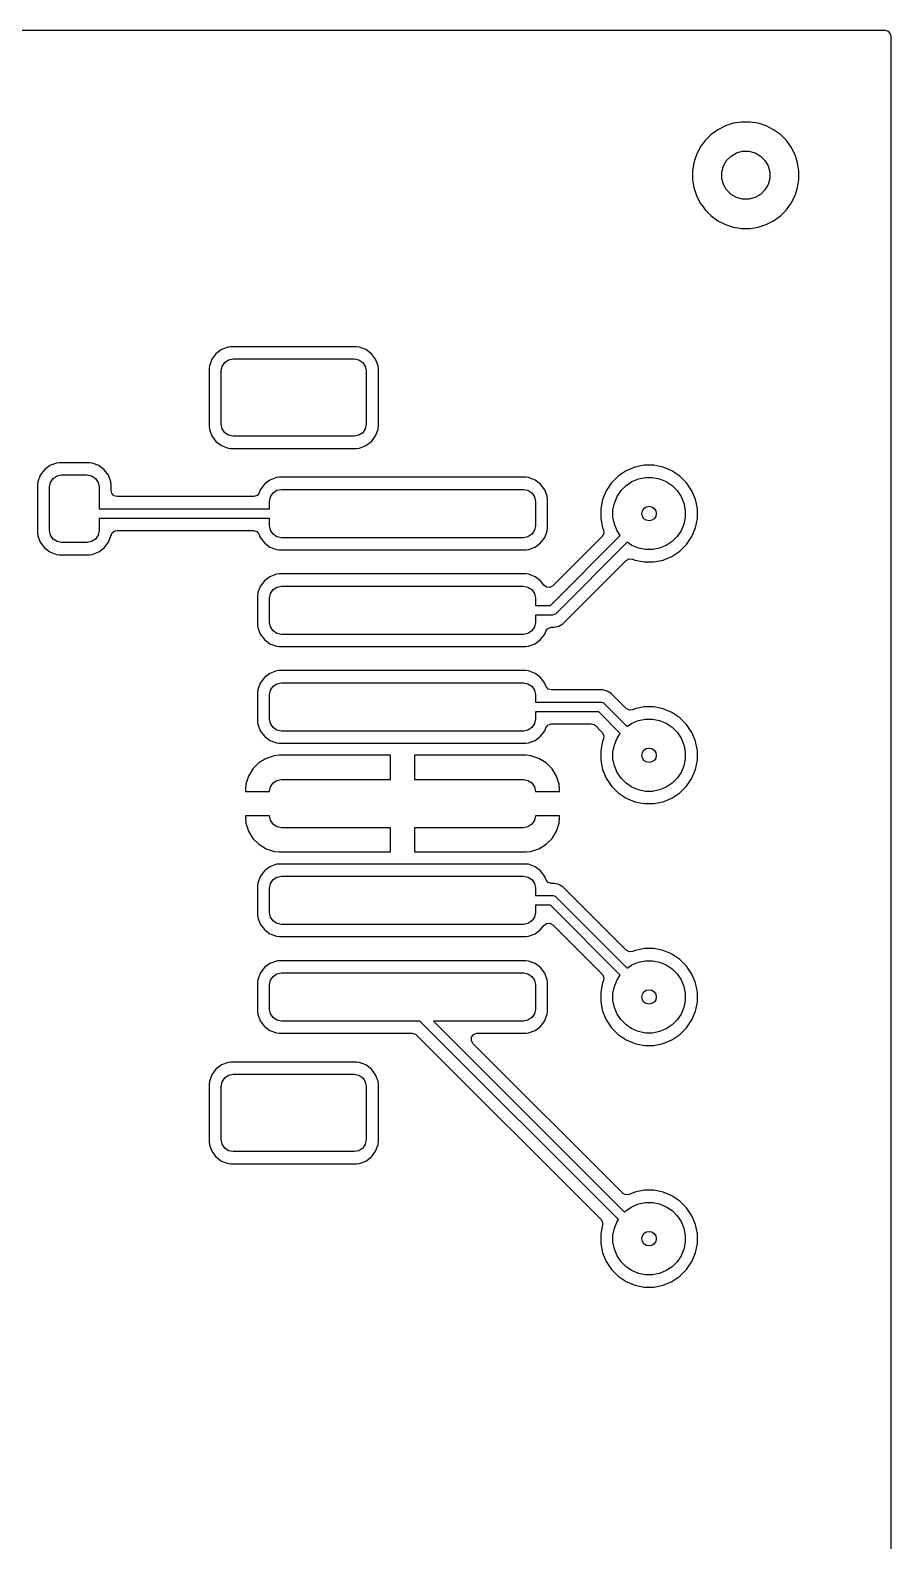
# Model space of a CAD drawing. Extents: x 0 to 90, y 0 to 55.
# Drawn here: x 72.2 to 90, y 23.75 to 55 of the extents above; entities that cross this region are included whole.
import ezdxf

# ---------------------------------------------------------------- set-up
doc = ezdxf.new("R2010")
doc.units = 0
doc.layers.add('BLACK', color=7, linetype='CONTINUOUS')

msp = doc.modelspace()

# ---------------------------------------------------------------- linework, layer by layer
at = {"layer": 'BLACK', "linetype": 'CONTINUOUS'}
for p, q in [((0.1245, 54.9995), (89.8755, 54.9995)), ((89.8755, 54.9995), (89.942539, 54.979815)), ((89.942539, 54.979815), (89.988294, 54.927011)), ((89.988294, 54.927011), (89.9995, 54.8755)), ((89.9995, 54.8755), (89.9995, 0.1245)), ((86.283072, 52.839414), (86.160586, 52.716928)), ((86.423212, 52.941232), (86.283072, 52.839414)), ((86.577555, 53.019873), (86.423212, 52.941232)), ((86.742299, 53.073402), (86.577555, 53.019873)), ((86.913389, 53.1005), (86.742299, 53.073402)), ((87.086611, 53.1005), (86.913389, 53.1005)), ((87.257701, 53.073402), (87.086611, 53.1005)), ((87.422445, 53.019873), (87.257701, 53.073402)), ((87.576788, 52.941232), (87.422445, 53.019873)), ((87.716928, 52.839414), (87.576788, 52.941232)), ((87.839414, 52.716928), (87.716928, 52.839414)), ((86.058768, 52.576788), (85.980127, 52.422445)), ((86.160586, 52.716928), (86.058768, 52.576788)), ((87.941232, 52.576788), (87.839414, 52.716928)), ((88.019873, 52.422445), (87.941232, 52.576788)), ((85.926597, 52.257697), (85.8995, 52.08661)), ((85.948989, 52.326613), (85.926597, 52.257697)), ((85.980127, 52.422445), (85.948989, 52.326613)), ((86.504278, 52.065263), (86.53806, 52.191342)), ((86.53806, 52.191342), (86.603323, 52.304381)), ((86.603323, 52.304381), (86.695619, 52.396677)), ((86.695619, 52.396677), (86.808658, 52.46194)), ((86.808658, 52.46194), (86.934737, 52.495722)), ((86.934737, 52.495722), (87.065263, 52.495722)), ((87.065263, 52.495722), (87.191342, 52.46194)), ((87.191342, 52.46194), (87.304381, 52.396677)), ((87.304381, 52.396677), (87.396677, 52.304381)), ((87.396677, 52.304381), (87.46194, 52.191342)), ((87.46194, 52.191342), (87.495722, 52.065263)), ((88.073402, 52.257701), (88.019873, 52.422445)), ((88.1005, 52.086611), (88.073402, 52.257701)), ((85.8995, 52.08661), (85.8995, 51.913389)), ((85.8995, 51.913389), (85.926597, 51.742302)), ((86.504278, 51.934737), (86.504278, 52.065263)), ((86.53806, 51.808658), (86.504278, 51.934737)), ((87.495722, 51.934737), (87.46194, 51.808658)), ((87.495722, 52.065263), (87.495722, 51.934737)), ((88.073402, 51.742299), (88.1005, 51.913389)), ((88.1005, 51.913389), (88.1005, 52.086611)), ((85.926597, 51.742302), (85.980128, 51.577552)), ((85.980128, 51.577552), (86.058768, 51.423211)), ((86.603323, 51.695619), (86.53806, 51.808658)), ((86.695619, 51.603323), (86.603323, 51.695619)), ((86.808658, 51.53806), (86.695619, 51.603323)), ((87.304381, 51.603323), (87.191342, 51.53806)), ((87.396677, 51.695619), (87.304381, 51.603323)), ((87.46194, 51.808658), (87.396677, 51.695619)), ((87.941232, 51.423212), (88.019873, 51.577555)), ((88.019873, 51.577555), (88.073402, 51.742299)), ((86.058768, 51.423211), (86.116859, 51.343256)), ((86.116859, 51.343256), (86.160586, 51.283072)), ((86.160586, 51.283072), (86.160588, 51.28307)), ((86.160588, 51.28307), (86.160588, 51.283069)), ((86.160588, 51.283069), (86.283069, 51.160588)), ((86.934737, 51.504278), (86.808658, 51.53806)), ((87.065263, 51.504278), (86.934737, 51.504278)), ((87.191342, 51.53806), (87.065263, 51.504278)), ((87.716928, 51.160586), (87.839414, 51.283072)), ((87.839414, 51.283072), (87.941232, 51.423212)), ((86.283069, 51.160588), (86.423211, 51.058768)), ((86.423211, 51.058768), (86.577552, 50.980128)), ((86.577552, 50.980128), (86.742302, 50.926597)), ((87.257701, 50.926598), (87.422445, 50.980127)), ((87.422445, 50.980127), (87.576788, 51.058768)), ((87.576788, 51.058768), (87.716928, 51.160586)), ((86.742302, 50.926597), (86.742301, 50.926597)), ((86.742301, 50.926597), (86.881192, 50.904599)), ((86.881192, 50.904599), (86.913389, 50.8995)), ((86.913389, 50.8995), (86.91339, 50.8995)), ((86.91339, 50.8995), (87.08661, 50.8995)), ((87.08661, 50.8995), (87.086611, 50.8995)), ((87.086611, 50.8995), (87.138239, 50.907677)), ((87.138239, 50.907677), (87.257697, 50.926597)), ((87.257697, 50.926597), (87.257699, 50.926597)), ((87.257699, 50.926597), (87.257701, 50.926598)), ((76.292516, 48.444091), (76.157671, 48.393797)), ((76.303757, 48.445299), (76.292516, 48.444091)), ((76.352128, 48.450499), (76.303757, 48.445299)), ((78.947873, 48.4505), (76.352128, 48.450499)), ((79.007483, 48.444091), (78.947873, 48.4505)), ((79.142331, 48.393796), (79.007483, 48.444091)), ((75.956202, 48.192328), (75.905908, 48.057482)), ((75.956206, 48.192335), (75.956202, 48.192328)), ((76.042452, 48.307544), (75.956206, 48.192335)), ((76.042455, 48.307547), (76.042452, 48.307544)), ((76.157664, 48.393793), (76.042455, 48.307547)), ((76.157671, 48.393797), (76.157664, 48.393793)), ((76.16903, 48.045671), (76.223223, 48.126777)), ((76.223223, 48.126777), (76.304329, 48.18097)), ((76.304329, 48.18097), (76.4, 48.2)), ((76.4, 48.2), (78.9, 48.2)), ((78.9, 48.2), (78.995671, 48.18097)), ((78.995671, 48.18097), (79.076777, 48.126777)), ((79.076777, 48.126777), (79.13097, 48.045671)), ((79.257546, 48.307546), (79.142331, 48.393796)), ((79.343796, 48.192331), (79.257546, 48.307546)), ((79.394091, 48.057483), (79.343796, 48.192331)), ((75.899501, 47.997876), (75.8995, 47.997864)), ((75.8995, 47.997864), (75.8995, 46.802129)), ((75.905908, 48.057482), (75.899501, 47.997883)), ((75.899501, 47.997883), (75.899501, 47.997876)), ((76.15, 47.95), (76.16903, 48.045671)), ((76.15, 46.85), (76.15, 47.95)), ((79.13097, 48.045671), (79.15, 47.95)), ((79.15, 47.95), (79.15, 46.85)), ((79.400499, 47.997872), (79.394091, 48.057483)), ((79.4005, 46.802127), (79.400499, 47.997872)), ((75.8995, 46.802129), (75.899501, 46.802123)), ((75.899501, 46.802123), (75.905908, 46.742516)), ((75.905908, 46.742516), (75.956202, 46.607671)), ((75.956202, 46.607671), (75.956206, 46.607664)), ((75.956206, 46.607664), (76.042452, 46.492455)), ((76.16903, 46.754329), (76.15, 46.85)), ((76.223223, 46.673223), (76.16903, 46.754329)), ((76.304329, 46.61903), (76.223223, 46.673223)), ((76.4, 46.6), (76.304329, 46.61903)), ((78.9, 46.6), (76.4, 46.6)), ((78.995671, 46.61903), (78.9, 46.6)), ((79.076777, 46.673223), (78.995671, 46.61903)), ((79.13097, 46.754329), (79.076777, 46.673223)), ((79.15, 46.85), (79.13097, 46.754329)), ((79.257547, 46.492455), (79.343793, 46.607664)), ((79.343793, 46.607664), (79.343797, 46.607671)), ((79.343797, 46.607671), (79.394091, 46.742517)), ((79.394091, 46.742517), (79.399196, 46.79)), ((79.399196, 46.79), (79.4005, 46.802127)), ((76.042452, 46.492455), (76.042455, 46.492452)), ((76.042455, 46.492452), (76.157664, 46.406206)), ((76.157664, 46.406206), (76.157671, 46.406202)), ((76.157671, 46.406202), (76.292517, 46.355908)), ((76.292517, 46.355908), (76.292516, 46.355908)), ((76.292516, 46.355908), (76.352116, 46.349501)), ((76.352116, 46.349501), (76.352119, 46.3495)), ((76.352119, 46.3495), (76.352127, 46.3495)), ((76.352127, 46.3495), (76.352134, 46.3495)), ((76.352134, 46.3495), (76.352135, 46.3495)), ((76.352135, 46.3495), (78.94787, 46.3495)), ((78.94787, 46.3495), (78.947876, 46.349501)), ((78.947876, 46.349501), (79.007483, 46.355908)), ((79.007483, 46.355908), (79.142328, 46.406202)), ((79.142328, 46.406202), (79.142335, 46.406206)), ((79.142335, 46.406206), (79.257544, 46.492452)), ((79.257544, 46.492452), (79.257547, 46.492455)), ((72.607664, 45.993793), (72.492455, 45.907547)), ((72.607671, 45.993797), (72.607664, 45.993793)), ((72.742516, 46.044091), (72.607671, 45.993797)), ((72.753757, 46.045299), (72.742516, 46.044091)), ((72.802128, 46.050499), (72.753757, 46.045299)), ((73.422873, 46.0505), (72.802128, 46.050499)), ((73.482483, 46.044091), (73.422873, 46.0505)), ((73.617331, 45.993796), (73.482483, 46.044091)), ((73.732546, 45.907546), (73.617331, 45.993796)), ((84.70816, 45.962049), (84.526092, 45.886635)), ((84.708165, 45.962051), (84.70816, 45.962049)), ((84.70817, 45.962052), (84.708165, 45.962051)), ((84.901457, 46.0005), (84.70817, 45.962052)), ((84.901459, 46.0005), (84.901457, 46.0005)), ((85.098541, 46.0005), (84.901459, 46.0005)), ((85.098543, 46.0005), (85.098541, 46.0005)), ((85.220734, 45.976194), (85.098543, 46.0005)), ((85.291835, 45.962051), (85.220734, 45.976194)), ((85.473914, 45.886632), (85.291835, 45.962051)), ((72.355908, 45.657482), (72.35054, 45.607547)), ((72.406202, 45.792328), (72.355908, 45.657482)), ((72.406206, 45.792335), (72.406202, 45.792328)), ((72.492452, 45.907544), (72.406206, 45.792335)), ((72.492455, 45.907547), (72.492452, 45.907544)), ((72.6, 45.55), (72.61903, 45.645671)), ((72.61903, 45.645671), (72.673223, 45.726777)), ((72.673223, 45.726777), (72.754329, 45.78097)), ((72.754329, 45.78097), (72.85, 45.8)), ((72.85, 45.8), (73.375, 45.8)), ((73.375, 45.8), (73.470671, 45.78097)), ((73.470671, 45.78097), (73.551777, 45.726777)), ((73.551777, 45.726777), (73.60597, 45.645671)), ((73.60597, 45.645671), (73.625, 45.55)), ((73.818796, 45.792331), (73.732546, 45.907546)), ((73.869091, 45.657483), (73.818796, 45.792331)), ((73.875499, 45.597873), (73.869091, 45.657483)), ((77.157663, 45.693793), (77.042454, 45.607547)), ((77.15767, 45.693797), (77.157663, 45.693793)), ((77.292515, 45.744091), (77.15767, 45.693797)), ((77.303756, 45.745299), (77.292515, 45.744091)), ((77.352127, 45.750499), (77.303756, 45.745299)), ((82.447872, 45.7505), (77.352127, 45.750499)), ((82.507482, 45.744091), (82.447872, 45.7505)), ((82.64233, 45.693796), (82.507482, 45.744091)), ((82.757545, 45.607546), (82.64233, 45.693796)), ((84.22286, 45.637781), (84.113371, 45.47392)), ((84.222863, 45.637785), (84.22286, 45.637781)), ((84.362214, 45.777136), (84.222863, 45.637785)), ((84.362218, 45.777139), (84.362214, 45.777136)), ((84.526079, 45.886628), (84.362218, 45.777139)), ((84.524205, 45.579758), (84.646452, 45.661441)), ((84.526092, 45.886635), (84.526079, 45.886628)), ((84.646452, 45.661441), (84.782286, 45.717705)), ((84.782286, 45.717705), (84.926487, 45.746389)), ((84.926487, 45.746389), (85.073513, 45.746389)), ((85.073513, 45.746389), (85.217714, 45.717705)), ((85.217714, 45.717705), (85.353548, 45.661441)), ((85.353548, 45.661441), (85.475795, 45.579758)), ((85.637782, 45.777139), (85.473914, 45.886632)), ((85.777139, 45.637782), (85.637782, 45.777139)), ((85.886632, 45.473914), (85.777139, 45.637782)), ((72.349501, 45.597876), (72.3495, 45.597864)), ((72.3495, 45.597864), (72.3495, 44.602129)), ((72.35054, 45.607547), (72.349501, 45.597876)), ((72.6, 44.65), (72.6, 45.55)), ((73.625, 45.55), (73.625, 45.100001)), ((73.875499, 45.59787), (73.875499, 45.597873)), ((73.875499, 45.474501), (73.875499, 45.59787)), ((73.886705, 45.42299), (73.875499, 45.474501)), ((73.93246, 45.370186), (73.886705, 45.42299)), ((73.999499, 45.350501), (73.93246, 45.370186)), ((76.817208, 45.350501), (73.999499, 45.350501)), ((76.826054, 45.350817), (76.817208, 45.350501)), ((76.891519, 45.375234), (76.826054, 45.350817)), ((76.93339, 45.431168), (76.891519, 45.375234)), ((76.956201, 45.492328), (76.93339, 45.431168)), ((76.956205, 45.492335), (76.956201, 45.492328)), ((77.042451, 45.607544), (76.956205, 45.492335)), ((77.042454, 45.607547), (77.042451, 45.607544)), ((77.149999, 45.25), (77.169029, 45.345671)), ((77.169029, 45.345671), (77.223222, 45.426777)), ((77.223222, 45.426777), (77.304328, 45.48097)), ((77.304328, 45.48097), (77.399999, 45.5)), ((77.399999, 45.5), (82.399999, 45.5)), ((82.399999, 45.5), (82.49567, 45.48097)), ((82.49567, 45.48097), (82.576776, 45.426777)), ((82.576776, 45.426777), (82.630969, 45.345671)), ((82.630969, 45.345671), (82.649999, 45.25)), ((82.843795, 45.492331), (82.757545, 45.607546)), ((82.89409, 45.357483), (82.843795, 45.492331)), ((82.900498, 45.297872), (82.89409, 45.357483)), ((84.113364, 45.473907), (84.03795, 45.291839)), ((84.113371, 45.47392), (84.113364, 45.473907)), ((84.282295, 45.217714), (84.338559, 45.353548)), ((84.338559, 45.353548), (84.420242, 45.475795)), ((84.420242, 45.475795), (84.524205, 45.579758)), ((85.475795, 45.579758), (85.579758, 45.475795)), ((85.579758, 45.475795), (85.661441, 45.353548)), ((85.661441, 45.353548), (85.717705, 45.217714)), ((85.962051, 45.291835), (85.886632, 45.473914)), ((73.625, 45.100001), (77.149999, 45.100001)), ((77.149999, 45.100001), (77.149999, 45.25)), ((82.649999, 45.25), (82.649999, 44.75)), ((82.900499, 44.702127), (82.900498, 45.297872)), ((84.037947, 45.291829), (83.9995, 45.098543)), ((83.9995, 45.098543), (83.9995, 44.901456)), ((84.03795, 45.291839), (84.037947, 45.291829)), ((84.253611, 45.073513), (84.282295, 45.217714)), ((84.253611, 44.926487), (84.253611, 45.073513)), ((85.717705, 45.217714), (85.746389, 45.073513)), ((85.746389, 45.073513), (85.746389, 44.926487)), ((85.973724, 45.233152), (85.962051, 45.291835)), ((86.0005, 45.098543), (85.973724, 45.233152)), ((86.0005, 44.901456), (86.0005, 45.098543)), ((77.149999, 44.900001), (73.625, 44.900001)), ((73.625, 44.900001), (73.625, 44.65)), ((77.149999, 44.75), (77.149999, 44.900001)), ((77.169029, 44.654329), (77.149999, 44.75)), ((82.649999, 44.75), (82.630969, 44.654329)), ((82.89409, 44.642517), (82.900499, 44.702127)), ((83.9995, 44.901456), (83.999499, 44.901456)), ((83.999499, 44.901456), (84.037947, 44.708171)), ((84.037947, 44.708171), (84.037949, 44.708163)), ((84.037949, 44.708163), (84.057362, 44.661297)), ((84.282295, 44.782286), (84.253611, 44.926487)), ((84.338559, 44.646452), (84.282295, 44.782286)), ((85.717705, 44.782286), (85.661441, 44.646452)), ((85.746389, 44.926487), (85.717705, 44.782286)), ((85.886635, 44.526092), (85.962049, 44.70816)), ((85.962049, 44.70816), (85.962052, 44.70817)), ((85.962052, 44.70817), (86.0005, 44.901456)), ((72.3495, 44.602129), (72.349501, 44.602123)), ((72.349501, 44.602123), (72.355908, 44.542516)), ((72.355908, 44.542516), (72.406202, 44.407671)), ((72.406202, 44.407671), (72.406206, 44.407664)), ((72.406206, 44.407664), (72.492452, 44.292455)), ((72.61903, 44.554329), (72.6, 44.65)), ((72.673223, 44.473223), (72.61903, 44.554329)), ((72.754329, 44.41903), (72.673223, 44.473223)), ((72.85, 44.4), (72.754329, 44.41903)), ((73.375, 44.4), (72.85, 44.4)), ((73.470671, 44.41903), (73.375, 44.4)), ((73.551777, 44.473223), (73.470671, 44.41903)), ((73.60597, 44.554329), (73.551777, 44.473223)), ((73.625, 44.65), (73.60597, 44.554329)), ((73.732547, 44.292455), (73.818793, 44.407664)), ((73.818793, 44.407664), (73.818797, 44.407671)), ((73.818797, 44.407671), (73.869091, 44.542517)), ((73.869091, 44.542517), (73.870874, 44.550062)), ((73.870874, 44.550062), (73.873146, 44.549525)), ((73.873146, 44.549525), (73.895427, 44.60331)), ((73.895427, 44.60331), (73.95282, 44.643157)), ((73.95282, 44.643157), (73.991976, 44.649501)), ((73.991976, 44.649501), (76.817208, 44.649501)), ((76.817208, 44.649501), (76.884247, 44.629816)), ((76.884247, 44.629816), (76.930002, 44.577012)), ((76.930002, 44.577012), (76.93339, 44.568833)), ((76.93339, 44.568833), (76.9562, 44.507673)), ((76.9562, 44.507673), (76.956205, 44.507664)), ((76.956205, 44.507664), (77.042451, 44.392455)), ((77.042451, 44.392455), (77.042454, 44.392452)), ((77.042454, 44.392452), (77.157663, 44.306206)), ((77.223222, 44.573223), (77.169029, 44.654329)), ((77.304328, 44.51903), (77.223222, 44.573223)), ((77.399999, 44.5), (77.304328, 44.51903)), ((82.399999, 44.5), (77.399999, 44.5)), ((82.49567, 44.51903), (82.399999, 44.5)), ((82.576776, 44.573223), (82.49567, 44.51903)), ((82.630969, 44.654329), (82.576776, 44.573223)), ((82.642334, 44.306206), (82.757543, 44.392452)), ((82.757543, 44.392452), (82.757546, 44.392455)), ((82.757546, 44.392455), (82.843792, 44.507664)), ((82.843792, 44.507664), (82.843796, 44.507671)), ((82.843796, 44.507671), (82.875441, 44.592517)), ((82.875441, 44.592517), (82.89409, 44.642517)), ((82.958578, 43.1), (84.405238, 44.54666)), ((84.030482, 44.526164), (83.010423, 43.506105)), ((84.54666, 44.405238), (83.070711, 42.929289)), ((84.033555, 44.529348), (84.030482, 44.526164)), ((84.064831, 44.591827), (84.033555, 44.529348)), ((84.057362, 44.661297), (84.064831, 44.591827)), ((84.405238, 44.54666), (84.338559, 44.646452)), ((84.646452, 44.338559), (84.54666, 44.405238)), ((85.475795, 44.420242), (85.353548, 44.338559)), ((85.579758, 44.524205), (85.475795, 44.420242)), ((85.661441, 44.646452), (85.579758, 44.524205)), ((85.777139, 44.362218), (85.886628, 44.526079)), ((85.886628, 44.526079), (85.886635, 44.526092)), ((72.492452, 44.292455), (72.492455, 44.292452)), ((72.492455, 44.292452), (72.607664, 44.206206)), ((72.607664, 44.206206), (72.607671, 44.206202)), ((72.607671, 44.206202), (72.742513, 44.15591)), ((72.742513, 44.15591), (72.742514, 44.155909)), ((72.742514, 44.155909), (72.742517, 44.155909)), ((72.742517, 44.155909), (72.802127, 44.1495)), ((72.802127, 44.1495), (72.802135, 44.1495)), ((72.802135, 44.1495), (72.802136, 44.1495)), ((72.802136, 44.1495), (73.42287, 44.1495)), ((73.42287, 44.1495), (73.422876, 44.149501)), ((73.422876, 44.149501), (73.482483, 44.155908)), ((73.482483, 44.155908), (73.617328, 44.206202)), ((73.617328, 44.206202), (73.617335, 44.206206)), ((73.617335, 44.206206), (73.732544, 44.292452)), ((73.732544, 44.292452), (73.732547, 44.292455)), ((77.157663, 44.306206), (77.15767, 44.306202)), ((77.15767, 44.306202), (77.292516, 44.255908)), ((77.292516, 44.255908), (77.292515, 44.255908)), ((77.292515, 44.255908), (77.352115, 44.249501)), ((77.352115, 44.249501), (77.352118, 44.2495)), ((77.352118, 44.2495), (77.352126, 44.2495)), ((77.352126, 44.2495), (77.352133, 44.2495)), ((77.352133, 44.2495), (77.352134, 44.2495)), ((77.352134, 44.2495), (82.447869, 44.2495)), ((82.447869, 44.2495), (82.447875, 44.249501)), ((82.447875, 44.249501), (82.507482, 44.255908)), ((82.507482, 44.255908), (82.642327, 44.306202)), ((82.642327, 44.306202), (82.642334, 44.306206)), ((84.526164, 44.030482), (84.587487, 44.063967)), ((84.587487, 44.063967), (84.657179, 44.058983)), ((84.782286, 44.282295), (84.646452, 44.338559)), ((84.926487, 44.253611), (84.782286, 44.282295)), ((85.073513, 44.253611), (84.926487, 44.253611)), ((85.217714, 44.282295), (85.073513, 44.253611)), ((85.353548, 44.338559), (85.217714, 44.282295)), ((85.291839, 44.03795), (85.473907, 44.113364)), ((85.473907, 44.113364), (85.47392, 44.113371)), ((85.47392, 44.113371), (85.637781, 44.22286)), ((85.637781, 44.22286), (85.637785, 44.222863)), ((85.637785, 44.222863), (85.777136, 44.362214)), ((85.777136, 44.362214), (85.777139, 44.362218)), ((77.352128, 43.750499), (77.303757, 43.745299)), ((82.447873, 43.7505), (77.352128, 43.750499)), ((82.507483, 43.744091), (82.447873, 43.7505)), ((83.215213, 42.719531), (84.526164, 44.030482)), ((84.657179, 44.058983), (84.661297, 44.057362)), ((84.661297, 44.057362), (84.708163, 44.037949)), ((84.708163, 44.037949), (84.708171, 44.037947)), ((84.708171, 44.037947), (84.901457, 43.9995)), ((84.901457, 43.9995), (84.901459, 43.9995)), ((84.901459, 43.9995), (85.098543, 43.9995)), ((85.098543, 43.9995), (85.291829, 44.037947)), ((85.291829, 44.037947), (85.291839, 44.03795)), ((76.956202, 43.492328), (76.914121, 43.3795)), ((76.956206, 43.492335), (76.956202, 43.492328)), ((77.042452, 43.607544), (76.956206, 43.492335)), ((77.042455, 43.607547), (77.042452, 43.607544)), ((77.157664, 43.693793), (77.042455, 43.607547)), ((77.157671, 43.693797), (77.157664, 43.693793)), ((77.292516, 43.744091), (77.157671, 43.693797)), ((77.223223, 43.426777), (77.304329, 43.48097)), ((77.303757, 43.745299), (77.292516, 43.744091)), ((77.304329, 43.48097), (77.4, 43.5)), ((77.4, 43.5), (82.4, 43.5)), ((82.4, 43.5), (82.495671, 43.48097)), ((82.495671, 43.48097), (82.576777, 43.426777)), ((82.642331, 43.693796), (82.507483, 43.744091)), ((82.757546, 43.607546), (82.642331, 43.693796)), ((82.823477, 43.519473), (82.757546, 43.607546)), ((82.879408, 43.477604), (82.823477, 43.519473)), ((82.9491, 43.47262), (82.879408, 43.477604)), ((83.010423, 43.506105), (82.9491, 43.47262)), ((76.905909, 43.357483), (76.8995, 43.297873)), ((76.8995, 43.297873), (76.8995, 43.297864)), ((76.8995, 43.297864), (76.8995, 42.702129)), ((76.914121, 43.3795), (76.905909, 43.357483)), ((77.15, 43.25), (77.16903, 43.345671)), ((77.15, 42.75), (77.15, 43.25)), ((77.16903, 43.345671), (77.223223, 43.426777)), ((82.576777, 43.426777), (82.63097, 43.345671)), ((82.63097, 43.345671), (82.65, 43.25)), ((82.65, 43.25), (82.65, 43.1)), ((82.65, 43.1), (82.958578, 43.1)), ((83, 42.9), (82.65, 42.9)), ((82.65, 42.9), (82.65, 42.75)), ((83.019509, 42.901921), (83, 42.9)), ((83.055557, 42.916853), (83.019509, 42.901921)), ((83.070711, 42.929289), (83.055557, 42.916853)), ((76.8995, 42.702129), (76.899501, 42.702123)), ((76.899501, 42.702123), (76.905908, 42.642516)), ((76.905908, 42.642516), (76.956202, 42.507671)), ((76.956202, 42.507671), (76.956206, 42.507664)), ((76.956206, 42.507664), (77.042452, 42.392455)), ((77.16903, 42.654329), (77.15, 42.75)), ((77.223223, 42.573223), (77.16903, 42.654329)), ((77.304329, 42.51903), (77.223223, 42.573223)), ((77.4, 42.5), (77.304329, 42.51903)), ((82.4, 42.5), (77.4, 42.5)), ((82.495671, 42.51903), (82.4, 42.5)), ((82.576777, 42.573223), (82.495671, 42.51903)), ((82.63097, 42.654329), (82.576777, 42.573223)), ((82.65, 42.75), (82.63097, 42.654329)), ((82.757547, 42.392455), (82.843793, 42.507664)), ((82.843793, 42.507664), (82.843797, 42.507671)), ((82.843797, 42.507671), (82.866609, 42.568833)), ((82.866609, 42.568833), (82.90848, 42.624767)), ((82.90848, 42.624767), (82.973944, 42.649184)), ((82.973944, 42.649184), (82.982791, 42.6495)), ((82.982791, 42.6495), (83.046143, 42.6495)), ((83.046143, 42.6495), (83.046144, 42.6495)), ((83.046144, 42.6495), (83.135288, 42.673386)), ((83.135288, 42.673386), (83.13529, 42.673387)), ((83.13529, 42.673387), (83.215208, 42.719527)), ((83.215208, 42.719527), (83.215213, 42.719531)), ((77.042452, 42.392455), (77.042455, 42.392452)), ((77.042455, 42.392452), (77.157664, 42.306206)), ((77.157664, 42.306206), (77.157671, 42.306202)), ((77.157671, 42.306202), (77.292517, 42.255908)), ((77.292517, 42.255908), (77.292516, 42.255908)), ((77.292516, 42.255908), (77.352116, 42.249501)), ((77.352116, 42.249501), (77.352119, 42.2495)), ((77.352119, 42.2495), (77.352127, 42.2495)), ((77.352127, 42.2495), (77.352134, 42.2495)), ((77.352134, 42.2495), (77.352135, 42.2495)), ((77.352135, 42.2495), (82.44787, 42.2495)), ((82.44787, 42.2495), (82.447876, 42.249501)), ((82.447876, 42.249501), (82.507483, 42.255908)), ((82.507483, 42.255908), (82.642328, 42.306202)), ((82.642328, 42.306202), (82.642335, 42.306206)), ((82.642335, 42.306206), (82.757544, 42.392452)), ((82.757544, 42.392452), (82.757547, 42.392455)), ((77.042452, 41.607544), (76.956206, 41.492335)), ((77.042455, 41.607547), (77.042452, 41.607544)), ((77.157664, 41.693793), (77.042455, 41.607547)), ((77.157671, 41.693797), (77.157664, 41.693793)), ((77.292516, 41.744091), (77.157671, 41.693797)), ((77.303757, 41.745299), (77.292516, 41.744091)), ((77.352128, 41.750499), (77.303757, 41.745299)), ((82.447873, 41.7505), (77.352128, 41.750499)), ((82.507483, 41.744091), (82.447873, 41.7505)), ((82.642331, 41.693796), (82.507483, 41.744091)), ((82.757546, 41.607546), (82.642331, 41.693796)), ((82.843796, 41.492331), (82.757546, 41.607546)), ((76.905909, 41.357483), (76.8995, 41.297873)), ((76.8995, 41.297873), (76.8995, 41.297864)), ((76.8995, 41.297864), (76.8995, 40.702129)), ((76.906374, 41.35873), (76.905909, 41.357483)), ((76.956202, 41.492328), (76.906374, 41.35873)), ((76.956206, 41.492335), (76.956202, 41.492328)), ((77.15, 41.25), (77.16903, 41.345671)), ((77.15, 40.75), (77.15, 41.25)), ((77.16903, 41.345671), (77.223223, 41.426777)), ((77.223223, 41.426777), (77.304329, 41.48097)), ((77.304329, 41.48097), (77.4, 41.5)), ((77.4, 41.5), (82.4, 41.5)), ((82.4, 41.5), (82.495671, 41.48097)), ((82.495671, 41.48097), (82.576777, 41.426777)), ((82.576777, 41.426777), (82.63097, 41.345671)), ((82.63097, 41.345671), (82.65, 41.25)), ((82.65, 41.25), (82.65, 41.1)), ((82.843797, 41.492328), (82.843796, 41.492331)), ((82.866609, 41.431167), (82.843797, 41.492328)), ((82.869997, 41.422989), (82.866609, 41.431167)), ((82.915752, 41.370185), (82.869997, 41.422989)), ((82.982791, 41.3505), (82.915752, 41.370185)), ((84.046142, 41.3505), (82.982791, 41.3505)), ((84.046144, 41.3505), (84.046142, 41.3505)), ((84.135288, 41.326614), (84.046144, 41.3505)), ((84.215212, 41.28047), (84.135288, 41.326614)), ((84.526223, 40.969457), (84.215212, 41.28047)), ((82.65, 41.1), (84, 41.1)), ((84, 41.1), (84.019509, 41.098079)), ((84.019509, 41.098079), (84.055557, 41.083147)), ((84.055557, 41.083147), (84.070711, 41.070711)), ((84.070711, 41.070711), (84.546659, 40.594761)), ((84.529349, 40.966442), (84.526223, 40.969457)), ((84.591828, 40.935168), (84.529349, 40.966442)), ((84.661294, 40.942636), (84.591828, 40.935168)), ((84.708165, 40.962051), (84.661294, 40.942636)), ((84.73024, 40.966442), (84.708165, 40.962051)), ((84.901457, 41.0005), (84.73024, 40.966442)), ((84.901459, 41.0005), (84.901457, 41.0005)), ((85.098541, 41.0005), (84.901459, 41.0005)), ((85.098543, 41.0005), (85.098541, 41.0005)), ((85.228582, 40.974632), (85.098543, 41.0005)), ((85.291835, 40.962051), (85.228582, 40.974632)), ((85.473914, 40.886632), (85.291835, 40.962051)), ((76.8995, 40.702129), (76.899501, 40.702123)), ((76.899501, 40.702123), (76.905908, 40.642516)), ((76.905908, 40.642516), (76.956202, 40.507671)), ((77.16903, 40.654329), (77.15, 40.75)), ((77.223223, 40.573223), (77.16903, 40.654329)), ((82.63097, 40.654329), (82.576777, 40.573223)), ((82.65, 40.75), (82.63097, 40.654329)), ((83.958578, 40.9), (82.65, 40.9)), ((82.65, 40.9), (82.65, 40.75)), ((82.866609, 40.568833), (82.90848, 40.624767)), ((82.90848, 40.624767), (82.973944, 40.649184)), ((82.973944, 40.649184), (82.982791, 40.6495)), ((82.982791, 40.6495), (83.803456, 40.6495)), ((83.803456, 40.6495), (83.832893, 40.640855)), ((83.832893, 40.640855), (83.862884, 40.634332)), ((83.862884, 40.634332), (83.8679, 40.630576)), ((83.8679, 40.630576), (83.870495, 40.629815)), ((83.870495, 40.629815), (83.891132, 40.613185)), ((84.405238, 40.45334), (83.958578, 40.9)), ((84.546659, 40.594761), (84.646452, 40.661441)), ((84.646452, 40.661441), (84.782286, 40.717705)), ((84.782286, 40.717705), (84.926487, 40.746389)), ((84.926487, 40.746389), (85.073513, 40.746389)), ((85.073513, 40.746389), (85.217714, 40.717705)), ((85.217714, 40.717705), (85.353548, 40.661441)), ((85.353548, 40.661441), (85.475795, 40.579758)), ((85.637782, 40.777139), (85.473914, 40.886632)), ((85.777139, 40.637782), (85.637782, 40.777139)), ((85.886632, 40.473914), (85.777139, 40.637782)), ((76.956202, 40.507671), (76.956206, 40.507664)), ((76.956206, 40.507664), (77.042452, 40.392455)), ((77.042452, 40.392455), (77.042455, 40.392452)), ((77.042455, 40.392452), (77.157664, 40.306206)), ((77.304329, 40.51903), (77.223223, 40.573223)), ((77.4, 40.5), (77.304329, 40.51903)), ((82.4, 40.5), (77.4, 40.5)), ((82.495671, 40.51903), (82.4, 40.5)), ((82.576777, 40.573223), (82.495671, 40.51903)), ((82.642335, 40.306206), (82.757544, 40.392452)), ((82.757544, 40.392452), (82.757547, 40.392455)), ((82.757547, 40.392455), (82.843793, 40.507664)), ((82.843793, 40.507664), (82.843797, 40.507671)), ((82.843797, 40.507671), (82.866609, 40.568833)), ((83.891132, 40.613185), (83.996646, 40.507671)), ((83.996646, 40.507671), (84.030482, 40.473835)), ((84.030482, 40.473835), (84.063966, 40.412511)), ((84.057362, 40.338703), (84.037949, 40.291835)), ((84.058981, 40.34282), (84.057362, 40.338703)), ((84.063966, 40.412511), (84.058981, 40.34282)), ((84.282295, 40.217714), (84.338559, 40.353548)), ((84.338559, 40.353548), (84.405238, 40.45334)), ((85.475795, 40.579758), (85.579758, 40.475795)), ((85.579758, 40.475795), (85.661441, 40.353548)), ((85.661441, 40.353548), (85.717705, 40.217714)), ((85.962051, 40.291835), (85.886632, 40.473914)), ((77.157664, 40.306206), (77.157671, 40.306202)), ((77.157671, 40.306202), (77.292517, 40.255908)), ((77.350013, 39.999998), (77.247302, 39.989505)), ((77.292517, 40.255908), (77.292516, 40.255908)), ((77.292516, 40.255908), (77.352116, 40.249501)), ((77.350028, 39.999999), (77.350013, 39.999998)), ((79.65, 39.999999), (77.350028, 39.999999)), ((77.352116, 40.249501), (77.352119, 40.2495)), ((77.352119, 40.2495), (77.352127, 40.2495)), ((77.352127, 40.2495), (77.352134, 40.2495)), ((77.352134, 40.2495), (77.352135, 40.2495)), ((77.352135, 40.2495), (82.44787, 40.2495)), ((79.65, 39.5), (79.65, 39.999999)), ((82.44998, 39.999999), (80.15, 39.999999)), ((80.15, 39.999999), (80.15, 39.5)), ((82.44787, 40.2495), (82.447876, 40.249501)), ((82.447876, 40.249501), (82.507483, 40.255908)), ((82.55269, 39.989506), (82.44998, 39.999999)), ((82.507483, 40.255908), (82.642328, 40.306202)), ((82.642328, 40.306202), (82.642335, 40.306206)), ((84.037947, 40.291828), (83.9995, 40.098543)), ((83.9995, 40.098543), (83.9995, 39.901456)), ((84.037948, 40.291831), (84.037947, 40.291828)), ((84.037949, 40.291835), (84.037948, 40.291831)), ((84.253611, 40.073513), (84.282295, 40.217714)), ((84.253611, 39.926487), (84.253611, 40.073513)), ((85.717705, 40.217714), (85.746389, 40.073513)), ((85.746389, 40.073513), (85.746389, 39.926487)), ((85.969984, 40.251955), (85.962051, 40.291835)), ((86.0005, 40.098543), (85.969984, 40.251955)), ((86.0005, 39.901456), (86.0005, 40.098543)), ((76.807684, 39.718345), (76.715643, 39.569124)), ((76.931654, 39.842315), (76.807684, 39.718345)), ((77.080875, 39.934356), (76.931654, 39.842315)), ((77.08088, 39.934358), (77.080875, 39.934356)), ((77.247302, 39.989505), (77.08088, 39.934358)), ((82.552697, 39.989505), (82.55269, 39.989506)), ((82.719119, 39.934358), (82.552697, 39.989505)), ((82.719124, 39.934356), (82.719119, 39.934358)), ((82.868345, 39.842315), (82.719124, 39.934356)), ((82.992315, 39.718345), (82.868345, 39.842315)), ((83.084356, 39.569124), (82.992315, 39.718345)), ((83.9995, 39.901456), (83.999499, 39.901456)), ((83.999499, 39.901456), (84.037947, 39.70817)), ((84.037947, 39.70817), (84.03795, 39.70816)), ((84.03795, 39.70816), (84.113364, 39.526092)), ((84.282295, 39.782286), (84.253611, 39.926487)), ((84.338559, 39.646452), (84.282295, 39.782286)), ((85.717705, 39.782286), (85.661441, 39.646452)), ((85.746389, 39.926487), (85.717705, 39.782286)), ((85.886635, 39.526092), (85.962049, 39.70816)), ((85.962049, 39.70816), (85.962052, 39.70817)), ((85.962052, 39.70817), (86.0005, 39.901456)), ((76.660493, 39.40269), (76.65, 39.299986)), ((76.660494, 39.402697), (76.660493, 39.40269)), ((76.715641, 39.569119), (76.660494, 39.402697)), ((76.715643, 39.569124), (76.715641, 39.569119)), ((77.16903, 39.345671), (77.223223, 39.426777)), ((77.223223, 39.426777), (77.304329, 39.48097)), ((77.304329, 39.48097), (77.4, 39.5)), ((77.4, 39.5), (79.65, 39.5)), ((80.15, 39.5), (82.4, 39.5)), ((82.4, 39.5), (82.495671, 39.48097)), ((82.495671, 39.48097), (82.576777, 39.426777)), ((82.576777, 39.426777), (82.63097, 39.345671)), ((83.084358, 39.569119), (83.084356, 39.569124)), ((83.139505, 39.402697), (83.084358, 39.569119)), ((83.149998, 39.299986), (83.139505, 39.402697)), ((84.113364, 39.526092), (84.113371, 39.526079)), ((84.113371, 39.526079), (84.22286, 39.362218)), ((84.420242, 39.524205), (84.338559, 39.646452)), ((84.524205, 39.420242), (84.420242, 39.524205)), ((84.646452, 39.338559), (84.524205, 39.420242)), ((85.475795, 39.420242), (85.353548, 39.338559)), ((85.579758, 39.524205), (85.475795, 39.420242)), ((85.661441, 39.646452), (85.579758, 39.524205)), ((85.777139, 39.362218), (85.886628, 39.526079)), ((85.886628, 39.526079), (85.886635, 39.526092)), ((76.65, 39.299986), (76.65, 39.25)), ((76.65, 39.25), (77.15, 39.25)), ((77.15, 39.25), (77.16903, 39.345671)), ((82.63097, 39.345671), (82.65, 39.25)), ((82.65, 39.25), (83.149999, 39.25)), ((83.149999, 39.299971), (83.149998, 39.299986)), ((83.149999, 39.25), (83.149999, 39.299971)), ((84.22286, 39.362218), (84.222863, 39.362214)), ((84.222863, 39.362214), (84.362214, 39.222863)), ((84.362214, 39.222863), (84.362218, 39.22286)), ((84.362218, 39.22286), (84.526079, 39.113371)), ((84.526079, 39.113371), (84.526092, 39.113364)), ((84.526092, 39.113364), (84.70816, 39.03795)), ((84.782286, 39.282295), (84.646452, 39.338559)), ((84.926487, 39.253611), (84.782286, 39.282295)), ((85.073513, 39.253611), (84.926487, 39.253611)), ((85.217714, 39.282295), (85.073513, 39.253611)), ((85.353548, 39.338559), (85.217714, 39.282295)), ((85.291839, 39.03795), (85.473907, 39.113364)), ((85.473907, 39.113364), (85.47392, 39.113371)), ((85.47392, 39.113371), (85.637781, 39.22286)), ((85.637781, 39.22286), (85.637785, 39.222863)), ((85.637785, 39.222863), (85.777136, 39.362214)), ((85.777136, 39.362214), (85.777139, 39.362218)), ((77.15, 38.75), (76.650001, 38.75)), ((76.650001, 38.75), (76.650001, 38.700013)), ((77.16903, 38.654329), (77.15, 38.75)), ((82.65, 38.75), (82.63097, 38.654329)), ((83.15, 38.75), (82.65, 38.75)), ((83.15, 38.700026), (83.15, 38.75)), ((84.70816, 39.03795), (84.70817, 39.037947)), ((84.70817, 39.037947), (84.901457, 38.9995)), ((84.901457, 38.9995), (84.901459, 38.9995)), ((84.901459, 38.9995), (85.098543, 38.9995)), ((85.098543, 38.9995), (85.291829, 39.037947)), ((85.291829, 39.037947), (85.291839, 39.03795)), ((76.650001, 38.700013), (76.660494, 38.597302)), ((76.660494, 38.597302), (76.715641, 38.43088)), ((77.223223, 38.573223), (77.16903, 38.654329)), ((77.304329, 38.51903), (77.223223, 38.573223)), ((77.4, 38.5), (77.304329, 38.51903)), ((79.65, 38.5), (77.4, 38.5)), ((79.65, 38), (79.65, 38.5)), ((82.4, 38.5), (80.15, 38.5)), ((80.15, 38.5), (80.15, 38)), ((82.495671, 38.51903), (82.4, 38.5)), ((82.576777, 38.573223), (82.495671, 38.51903)), ((82.63097, 38.654329), (82.576777, 38.573223)), ((83.084358, 38.43088), (83.139505, 38.597302)), ((83.139505, 38.597302), (83.139506, 38.597309)), ((83.139506, 38.597309), (83.149999, 38.700013)), ((83.149999, 38.700013), (83.15, 38.700026)), ((76.715641, 38.43088), (76.715643, 38.430875)), ((76.715643, 38.430875), (76.807684, 38.281654)), ((76.807684, 38.281654), (76.931654, 38.157684)), ((76.931654, 38.157684), (77.080875, 38.065643)), ((82.719124, 38.065643), (82.868345, 38.157684)), ((82.868345, 38.157684), (82.992315, 38.281654)), ((82.992315, 38.281654), (83.084356, 38.430875)), ((83.084356, 38.430875), (83.084358, 38.43088)), ((77.080875, 38.065643), (77.08088, 38.065641)), ((77.08088, 38.065641), (77.247302, 38.010494)), ((77.247302, 38.010494), (77.247309, 38.010493)), ((77.247309, 38.010493), (77.350013, 38)), ((77.350013, 38), (79.65, 38)), ((80.15, 38), (82.449971, 38)), ((82.449971, 38), (82.449987, 38.000001)), ((82.449987, 38.000001), (82.552697, 38.010494)), ((82.552697, 38.010494), (82.719119, 38.065641)), ((82.719119, 38.065641), (82.719124, 38.065643)), ((77.042452, 37.607544), (76.956206, 37.492335)), ((77.042455, 37.607547), (77.042452, 37.607544)), ((77.157664, 37.693793), (77.042455, 37.607547)), ((77.157671, 37.693797), (77.157664, 37.693793)), ((77.292516, 37.744091), (77.157671, 37.693797)), ((77.303757, 37.745299), (77.292516, 37.744091)), ((77.352128, 37.750499), (77.303757, 37.745299)), ((77.304329, 37.48097), (77.4, 37.5)), ((82.447873, 37.7505), (77.352128, 37.750499)), ((77.4, 37.5), (82.4, 37.5)), ((82.4, 37.5), (82.495671, 37.48097)), ((82.507483, 37.744091), (82.447873, 37.7505)), ((82.642331, 37.693796), (82.507483, 37.744091)), ((82.757546, 37.607546), (82.642331, 37.693796)), ((82.843796, 37.492331), (82.757546, 37.607546)), ((76.905909, 37.357483), (76.8995, 37.297873)), ((76.8995, 37.297873), (76.8995, 37.297864)), ((76.8995, 37.297864), (76.8995, 36.702129)), ((76.90591, 37.357487), (76.905909, 37.357483)), ((76.956202, 37.492328), (76.90591, 37.357487)), ((76.956206, 37.492335), (76.956202, 37.492328)), ((77.15, 37.25), (77.16903, 37.345671)), ((77.15, 36.75), (77.15, 37.25)), ((77.16903, 37.345671), (77.223223, 37.426777)), ((77.223223, 37.426777), (77.304329, 37.48097)), ((82.495671, 37.48097), (82.576777, 37.426777)), ((82.576777, 37.426777), (82.63097, 37.345671)), ((82.63097, 37.345671), (82.65, 37.25)), ((82.65, 37.25), (82.65, 37.1)), ((82.843797, 37.492328), (82.843796, 37.492331)), ((82.866609, 37.431167), (82.843797, 37.492328)), ((82.869997, 37.422989), (82.866609, 37.431167)), ((82.915752, 37.370185), (82.869997, 37.422989)), ((82.982791, 37.3505), (82.915752, 37.370185)), ((83.046142, 37.3505), (82.982791, 37.3505)), ((83.046144, 37.3505), (83.046142, 37.3505)), ((83.135288, 37.326614), (83.046144, 37.3505)), ((83.215212, 37.28047), (83.135288, 37.326614)), ((84.526192, 35.969488), (83.215212, 37.28047)), ((82.65, 37.1), (83, 37.1)), ((82.958578, 36.9), (82.65, 36.9)), ((82.65, 36.9), (82.65, 36.75)), ((84.405238, 35.453339), (82.958578, 36.9)), ((83, 37.1), (83.019509, 37.098079)), ((83.019509, 37.098079), (83.055557, 37.083147)), ((83.055557, 37.083147), (83.070711, 37.070711)), ((83.070711, 37.070711), (84.54666, 35.594761)), ((76.8995, 36.702129), (76.899501, 36.702123)), ((76.899501, 36.702123), (76.905908, 36.642516)), ((76.905908, 36.642516), (76.956202, 36.507671)), ((77.16903, 36.654329), (77.15, 36.75)), ((77.223223, 36.573223), (77.16903, 36.654329)), ((77.304329, 36.51903), (77.223223, 36.573223)), ((82.576777, 36.573223), (82.495671, 36.51903)), ((82.63097, 36.654329), (82.576777, 36.573223)), ((82.65, 36.75), (82.63097, 36.654329)), ((76.956202, 36.507671), (76.956206, 36.507664)), ((76.956206, 36.507664), (77.042452, 36.392455)), ((77.042452, 36.392455), (77.042455, 36.392452)), ((77.042455, 36.392452), (77.157664, 36.306206)), ((77.157664, 36.306206), (77.157671, 36.306202)), ((77.157671, 36.306202), (77.292517, 36.255908)), ((77.292517, 36.255908), (77.292516, 36.255908)), ((77.292516, 36.255908), (77.352116, 36.249501)), ((77.4, 36.5), (77.304329, 36.51903)), ((77.352116, 36.249501), (77.352119, 36.2495)), ((77.352119, 36.2495), (77.352127, 36.2495)), ((77.352127, 36.2495), (77.352134, 36.2495)), ((77.352134, 36.2495), (77.352135, 36.2495)), ((77.352135, 36.2495), (82.44787, 36.2495)), ((82.4, 36.5), (77.4, 36.5)), ((82.495671, 36.51903), (82.4, 36.5)), ((82.44787, 36.2495), (82.447876, 36.249501)), ((82.447876, 36.249501), (82.507483, 36.255908)), ((82.507483, 36.255908), (82.642328, 36.306202)), ((82.642328, 36.306202), (82.642335, 36.306206)), ((82.642335, 36.306206), (82.757544, 36.392452)), ((82.757544, 36.392453), (82.757546, 36.392454)), ((82.757544, 36.392452), (82.757544, 36.392453)), ((82.757546, 36.392454), (82.783942, 36.427714)), ((82.783942, 36.427714), (82.823476, 36.480524)), ((82.823476, 36.480524), (82.87941, 36.522394)), ((82.87941, 36.522394), (82.949102, 36.527378)), ((82.949102, 36.527378), (83.010423, 36.493893)), ((83.010423, 36.493893), (84.030481, 35.473835)), ((84.529349, 35.966442), (84.526192, 35.969488)), ((84.591828, 35.935168), (84.529349, 35.966442)), ((84.661294, 35.942636), (84.591828, 35.935168)), ((84.708165, 35.962051), (84.661294, 35.942636)), ((84.717837, 35.963975), (84.708165, 35.962051)), ((84.901457, 36.0005), (84.717837, 35.963975)), ((84.901459, 36.0005), (84.901457, 36.0005)), ((85.098541, 36.0005), (84.901459, 36.0005)), ((85.098543, 36.0005), (85.098541, 36.0005)), ((85.228582, 35.974632), (85.098543, 36.0005)), ((85.291835, 35.962051), (85.228582, 35.974632)), ((85.432655, 35.903721), (85.291835, 35.962051)), ((77.157663, 35.693793), (77.042454, 35.607547)), ((77.15767, 35.693797), (77.157663, 35.693793)), ((77.292515, 35.744091), (77.15767, 35.693797)), ((77.311596, 35.746142), (77.292515, 35.744091)), ((77.352127, 35.750499), (77.311596, 35.746142)), ((82.447872, 35.7505), (77.352127, 35.750499)), ((82.507482, 35.744091), (82.447872, 35.7505)), ((82.64233, 35.693796), (82.507482, 35.744091)), ((82.757545, 35.607546), (82.64233, 35.693796)), ((84.54666, 35.594761), (84.646452, 35.661441)), ((84.646452, 35.661441), (84.782286, 35.717705)), ((84.782286, 35.717705), (84.926487, 35.746389)), ((84.926487, 35.746389), (85.073513, 35.746389)), ((85.073513, 35.746389), (85.217714, 35.717705)), ((85.217714, 35.717705), (85.353548, 35.661441)), ((85.353548, 35.661441), (85.475795, 35.579758)), ((85.470611, 35.888), (85.432655, 35.903721)), ((85.473914, 35.886632), (85.470611, 35.888)), ((85.637782, 35.777139), (85.473914, 35.886632)), ((85.777139, 35.637782), (85.637782, 35.777139)), ((85.886632, 35.473914), (85.777139, 35.637782)), ((76.905908, 35.357483), (76.899499, 35.297873)), ((76.905909, 35.357486), (76.905908, 35.357483)), ((76.956201, 35.492328), (76.905909, 35.357486)), ((76.956205, 35.492335), (76.956201, 35.492328)), ((77.042451, 35.607544), (76.956205, 35.492335)), ((77.042454, 35.607547), (77.042451, 35.607544)), ((77.149999, 35.25), (77.169029, 35.345671)), ((77.169029, 35.345671), (77.223222, 35.426777)), ((77.223222, 35.426777), (77.304328, 35.48097)), ((77.304328, 35.48097), (77.399999, 35.5)), ((77.399999, 35.5), (82.399999, 35.5)), ((82.399999, 35.5), (82.49567, 35.48097)), ((82.49567, 35.48097), (82.576776, 35.426777)), ((82.576776, 35.426777), (82.630969, 35.345671)), ((82.630969, 35.345671), (82.649999, 35.25)), ((82.843795, 35.492331), (82.757545, 35.607546)), ((82.89409, 35.357483), (82.843795, 35.492331)), ((82.900498, 35.297872), (82.89409, 35.357483)), ((84.030481, 35.473835), (84.063966, 35.412512)), ((84.057362, 35.338703), (84.037949, 35.291835)), ((84.058982, 35.34282), (84.057362, 35.338703)), ((84.063966, 35.412512), (84.058982, 35.34282)), ((84.282295, 35.217714), (84.338559, 35.353548)), ((84.338559, 35.353548), (84.405238, 35.453339)), ((85.475795, 35.579758), (85.579758, 35.475795)), ((85.579758, 35.475795), (85.661441, 35.353548)), ((85.661441, 35.353548), (85.717705, 35.217714)), ((85.962051, 35.291835), (85.886632, 35.473914)), ((76.899499, 35.297873), (76.899499, 35.297864)), ((76.899499, 35.297864), (76.899499, 34.702129)), ((77.149999, 34.75), (77.149999, 35.25)), ((82.649999, 35.25), (82.649999, 34.75)), ((82.900499, 34.702127), (82.900498, 35.297872)), ((84.037947, 35.291828), (83.9995, 35.098543)), ((83.9995, 35.098543), (83.9995, 34.901456)), ((84.037948, 35.291831), (84.037947, 35.291828)), ((84.037949, 35.291835), (84.037948, 35.291831)), ((84.253611, 35.073513), (84.282295, 35.217714)), ((84.253611, 34.926487), (84.253611, 35.073513)), ((85.717705, 35.217714), (85.746389, 35.073513)), ((85.746389, 35.073513), (85.746389, 34.926487)), ((85.962052, 35.291829), (85.962051, 35.291835)), ((86.0005, 35.098543), (85.962052, 35.291829)), ((86.0005, 34.901456), (86.0005, 35.098543)), ((76.899499, 34.702129), (76.8995, 34.702123)), ((76.8995, 34.702123), (76.905907, 34.642516)), ((77.169029, 34.654329), (77.149999, 34.75)), ((82.649999, 34.75), (82.630969, 34.654329)), ((82.89409, 34.642517), (82.900499, 34.702127)), ((83.9995, 34.901456), (83.999499, 34.901456)), ((83.999499, 34.901456), (84.037947, 34.70817)), ((84.037947, 34.70817), (84.03795, 34.70816)), ((84.03795, 34.70816), (84.113364, 34.526092)), ((84.282295, 34.782286), (84.253611, 34.926487)), ((84.338559, 34.646452), (84.282295, 34.782286)), ((85.717705, 34.782286), (85.661441, 34.646452)), ((85.746389, 34.926487), (85.717705, 34.782286)), ((85.886635, 34.526092), (85.962049, 34.70816)), ((85.962049, 34.70816), (85.962052, 34.708168)), ((85.962052, 34.708168), (85.966884, 34.73246)), ((85.966884, 34.73246), (86.0005, 34.901456)), ((76.905907, 34.642516), (76.956201, 34.507671)), ((76.956201, 34.507671), (76.956205, 34.507664)), ((76.956205, 34.507664), (77.042451, 34.392455)), ((77.042451, 34.392455), (77.042454, 34.392452)), ((77.042454, 34.392452), (77.157663, 34.306206)), ((77.223222, 34.573223), (77.169029, 34.654329)), ((77.304328, 34.51903), (77.223222, 34.573223)), ((77.399999, 34.5), (77.304328, 34.51903)), ((80.258577, 34.5), (77.399999, 34.5)), ((84.365183, 30.393393), (80.258577, 34.5)), ((82.399999, 34.5), (80.541421, 34.5)), ((80.541421, 34.5), (84.492934, 30.548487)), ((82.49567, 34.51903), (82.399999, 34.5)), ((82.576776, 34.573223), (82.49567, 34.51903)), ((82.630969, 34.654329), (82.576776, 34.573223)), ((82.642334, 34.306206), (82.757543, 34.392452)), ((82.757543, 34.392452), (82.757546, 34.392455)), ((82.757546, 34.392455), (82.843792, 34.507664)), ((82.843792, 34.507664), (82.843796, 34.507671)), ((82.843796, 34.507671), (82.86056, 34.552618)), ((82.86056, 34.552618), (82.89409, 34.642517)), ((84.113364, 34.526092), (84.113371, 34.526079)), ((84.113371, 34.526079), (84.22286, 34.362218)), ((84.420242, 34.524205), (84.338559, 34.646452)), ((84.524205, 34.420242), (84.420242, 34.524205)), ((84.646452, 34.338559), (84.524205, 34.420242)), ((85.475795, 34.420242), (85.353548, 34.338559)), ((85.579758, 34.524205), (85.475795, 34.420242)), ((85.661441, 34.646452), (85.579758, 34.524205)), ((85.777139, 34.362218), (85.886628, 34.526079)), ((85.886628, 34.526079), (85.886635, 34.526092)), ((77.157663, 34.306206), (77.15767, 34.306202)), ((77.15767, 34.306202), (77.292516, 34.255908)), ((77.292516, 34.255908), (77.292515, 34.255908)), ((77.292515, 34.255908), (77.352115, 34.249501)), ((77.352115, 34.249501), (77.352118, 34.2495)), ((77.352118, 34.2495), (77.352126, 34.2495)), ((77.352126, 34.2495), (80.103454, 34.2495)), ((80.103454, 34.2495), (80.170493, 34.229815)), ((80.170493, 34.229815), (80.191135, 34.213181)), ((80.191135, 34.213181), (84.003447, 30.400868)), ((81.324375, 34.099142), (81.329359, 34.168834)), ((81.357858, 34.037821), (81.324375, 34.099142)), ((81.329359, 34.168834), (81.371231, 34.224767)), ((81.371231, 34.224767), (81.436695, 34.249184)), ((81.436695, 34.249184), (81.445541, 34.2495)), ((81.445541, 34.2495), (82.447869, 34.2495)), ((82.447869, 34.2495), (82.447875, 34.249501)), ((82.447875, 34.249501), (82.507482, 34.255908)), ((82.507482, 34.255908), (82.642327, 34.306202)), ((82.642327, 34.306202), (82.642334, 34.306206)), ((84.22286, 34.362218), (84.222863, 34.362214)), ((84.222863, 34.362214), (84.362214, 34.222863)), ((84.362214, 34.222863), (84.362218, 34.22286)), ((84.362218, 34.22286), (84.526079, 34.113371)), ((84.526079, 34.113371), (84.526092, 34.113364)), ((84.526092, 34.113364), (84.70816, 34.03795)), ((84.782286, 34.282295), (84.646452, 34.338559)), ((84.926487, 34.253611), (84.782286, 34.282295)), ((85.073513, 34.253611), (84.926487, 34.253611)), ((85.217714, 34.282295), (85.073513, 34.253611)), ((85.353548, 34.338559), (85.217714, 34.282295)), ((85.291839, 34.03795), (85.473907, 34.113364)), ((85.473907, 34.113364), (85.47392, 34.113371)), ((85.47392, 34.113371), (85.637781, 34.22286)), ((85.637781, 34.22286), (85.637785, 34.222863)), ((85.637785, 34.222863), (85.777136, 34.362214)), ((85.777136, 34.362214), (85.777139, 34.362218)), ((84.455479, 30.9402), (81.357858, 34.037821)), ((84.70816, 34.03795), (84.70817, 34.037947)), ((84.70817, 34.037947), (84.901457, 33.9995)), ((84.901457, 33.9995), (84.901459, 33.9995)), ((84.901459, 33.9995), (85.098543, 33.9995)), ((85.098543, 33.9995), (85.291829, 34.037947)), ((85.291829, 34.037947), (85.291839, 34.03795)), ((76.042452, 33.507544), (75.956206, 33.392335)), ((76.042455, 33.507547), (76.042452, 33.507544)), ((76.157664, 33.593793), (76.042455, 33.507547)), ((76.157671, 33.593797), (76.157664, 33.593793)), ((76.292516, 33.644091), (76.157671, 33.593797)), ((76.303757, 33.645299), (76.292516, 33.644091)), ((76.352128, 33.650499), (76.303757, 33.645299)), ((78.947873, 33.6505), (76.352128, 33.650499)), ((79.007483, 33.644091), (78.947873, 33.6505)), ((79.142331, 33.593796), (79.007483, 33.644091)), ((79.257546, 33.507546), (79.142331, 33.593796)), ((79.343796, 33.392331), (79.257546, 33.507546)), ((75.899501, 33.197876), (75.8995, 33.197864)), ((75.8995, 33.197864), (75.8995, 32.002129)), ((75.899551, 33.198347), (75.899501, 33.197876)), ((75.905908, 33.257482), (75.899551, 33.198347)), ((75.956202, 33.392328), (75.905908, 33.257482)), ((75.956206, 33.392335), (75.956202, 33.392328)), ((76.15, 33.15), (76.16903, 33.245671)), ((76.15, 32.05), (76.15, 33.15)), ((76.16903, 33.245671), (76.223223, 33.326777)), ((76.223223, 33.326777), (76.304329, 33.38097)), ((76.304329, 33.38097), (76.4, 33.4)), ((76.4, 33.4), (78.9, 33.4)), ((78.9, 33.4), (78.995671, 33.38097)), ((78.995671, 33.38097), (79.076777, 33.326777)), ((79.076777, 33.326777), (79.13097, 33.245671)), ((79.13097, 33.245671), (79.15, 33.15)), ((79.15, 33.15), (79.15, 32.05)), ((79.394091, 33.257483), (79.343796, 33.392331)), ((79.400499, 33.197872), (79.394091, 33.257483)), ((79.4005, 32.002127), (79.400499, 33.197872)), ((75.8995, 32.002129), (75.899501, 32.002123)), ((75.899501, 32.002123), (75.905908, 31.942516)), ((75.905908, 31.942516), (75.956202, 31.807671)), ((76.16903, 31.954329), (76.15, 32.05)), ((76.223223, 31.873223), (76.16903, 31.954329)), ((79.13097, 31.954329), (79.076777, 31.873223)), ((79.15, 32.05), (79.13097, 31.954329)), ((79.343797, 31.807671), (79.394091, 31.942517)), ((79.394091, 31.942517), (79.39533, 31.954045)), ((79.39533, 31.954045), (79.4005, 32.002127)), ((75.956202, 31.807671), (75.956206, 31.807664)), ((75.956206, 31.807664), (76.042452, 31.692455)), ((76.042452, 31.692455), (76.042455, 31.692452)), ((76.042455, 31.692452), (76.157664, 31.606206)), ((76.157664, 31.606206), (76.157671, 31.606202)), ((76.157671, 31.606202), (76.292517, 31.555908)), ((76.304329, 31.81903), (76.223223, 31.873223)), ((76.4, 31.8), (76.304329, 31.81903)), ((78.9, 31.8), (76.4, 31.8)), ((78.995671, 31.81903), (78.9, 31.8)), ((79.076777, 31.873223), (78.995671, 31.81903)), ((79.007483, 31.555908), (79.142328, 31.606202)), ((79.142328, 31.606202), (79.142335, 31.606206)), ((79.142335, 31.606206), (79.257544, 31.692452)), ((79.257544, 31.692452), (79.257547, 31.692455)), ((79.257547, 31.692455), (79.343793, 31.807664)), ((79.343793, 31.807664), (79.343797, 31.807671)), ((76.292517, 31.555908), (76.292516, 31.555908)), ((76.292516, 31.555908), (76.352116, 31.549501)), ((76.352116, 31.549501), (76.352119, 31.5495)), ((76.352119, 31.5495), (76.352127, 31.5495)), ((76.352127, 31.5495), (76.352134, 31.5495)), ((76.352134, 31.5495), (76.352135, 31.5495)), ((76.352135, 31.5495), (78.94787, 31.5495)), ((78.94787, 31.5495), (78.947876, 31.549501)), ((78.947876, 31.549501), (79.007483, 31.555908)), ((84.458636, 30.937154), (84.455479, 30.9402)), ((84.521115, 30.905879), (84.458636, 30.937154)), ((84.70816, 30.962049), (84.590584, 30.913348)), ((84.708165, 30.962051), (84.70816, 30.962049)), ((84.70817, 30.962052), (84.708165, 30.962051)), ((84.901457, 31.0005), (84.70817, 30.962052)), ((84.901459, 31.0005), (84.901457, 31.0005)), ((85.098541, 31.0005), (84.901459, 31.0005)), ((85.098543, 31.0005), (85.098541, 31.0005)), ((85.228582, 30.974632), (85.098543, 31.0005)), ((85.291835, 30.962051), (85.228582, 30.974632)), ((85.473914, 30.886632), (85.291835, 30.962051)), ((84.590584, 30.913348), (84.521115, 30.905879)), ((84.524205, 30.579758), (84.646452, 30.661441)), ((84.646452, 30.661441), (84.782286, 30.717705)), ((84.782286, 30.717705), (84.926487, 30.746389)), ((84.926487, 30.746389), (85.073513, 30.746389)), ((85.073513, 30.746389), (85.217714, 30.717705)), ((85.217714, 30.717705), (85.353548, 30.661441)), ((85.353548, 30.661441), (85.475795, 30.579758)), ((85.637782, 30.777139), (85.473914, 30.886632)), ((85.777139, 30.637782), (85.637782, 30.777139)), ((85.886632, 30.473914), (85.777139, 30.637782)), ((84.003447, 30.400868), (84.036932, 30.339545)), ((84.036932, 30.339545), (84.037383, 30.288996)), ((84.282295, 30.217714), (84.338559, 30.353548)), ((84.338559, 30.353548), (84.365183, 30.393393)), ((84.492934, 30.548487), (84.524205, 30.579758)), ((85.475795, 30.579758), (85.579758, 30.475795)), ((85.579758, 30.475795), (85.661441, 30.353548)), ((85.661441, 30.353548), (85.717705, 30.217714)), ((85.962051, 30.291835), (85.886632, 30.473914)), ((84.037383, 30.288996), (83.9995, 30.098545)), ((83.9995, 30.098545), (83.9995, 29.901456)), ((84.253611, 30.073513), (84.282295, 30.217714)), ((84.253611, 29.926487), (84.253611, 30.073513)), ((85.717705, 30.217714), (85.746389, 30.073513)), ((85.746389, 30.073513), (85.746389, 29.926487)), ((85.962052, 30.291829), (85.962051, 30.291835)), ((86.0005, 30.098543), (85.962052, 30.291829)), ((86.0005, 29.901456), (86.0005, 30.098543)), ((83.9995, 29.901456), (83.999499, 29.901456)), ((83.999499, 29.901456), (84.037947, 29.70817)), ((84.037947, 29.70817), (84.03795, 29.70816)), ((84.03795, 29.70816), (84.113364, 29.526092)), ((84.282295, 29.782286), (84.253611, 29.926487)), ((84.338559, 29.646452), (84.282295, 29.782286)), ((85.717705, 29.782286), (85.661441, 29.646452)), ((85.746389, 29.926487), (85.717705, 29.782286)), ((85.886635, 29.526092), (85.962049, 29.70816)), ((85.962049, 29.70816), (85.962052, 29.70817)), ((85.962052, 29.70817), (86.0005, 29.901456)), ((84.113364, 29.526092), (84.113371, 29.526079)), ((84.113371, 29.526079), (84.22286, 29.362218)), ((84.420242, 29.524205), (84.338559, 29.646452)), ((84.524205, 29.420242), (84.420242, 29.524205)), ((84.646452, 29.338559), (84.524205, 29.420242)), ((85.475795, 29.420242), (85.353548, 29.338559)), ((85.579758, 29.524205), (85.475795, 29.420242)), ((85.661441, 29.646452), (85.579758, 29.524205)), ((85.777139, 29.362218), (85.886628, 29.526079)), ((85.886628, 29.526079), (85.886635, 29.526092)), ((84.22286, 29.362218), (84.222863, 29.362214)), ((84.222863, 29.362214), (84.362214, 29.222863)), ((84.362214, 29.222863), (84.362218, 29.22286)), ((84.362218, 29.22286), (84.526079, 29.113371)), ((84.526079, 29.113371), (84.526092, 29.113364)), ((84.526092, 29.113364), (84.70816, 29.03795)), ((84.782286, 29.282295), (84.646452, 29.338559)), ((84.926487, 29.253611), (84.782286, 29.282295)), ((85.073513, 29.253611), (84.926487, 29.253611)), ((85.217714, 29.282295), (85.073513, 29.253611)), ((85.353548, 29.338559), (85.217714, 29.282295)), ((85.291839, 29.03795), (85.473907, 29.113364)), ((85.473907, 29.113364), (85.47392, 29.113371)), ((85.47392, 29.113371), (85.637781, 29.22286)), ((85.637781, 29.22286), (85.637785, 29.222863)), ((85.637785, 29.222863), (85.777136, 29.362214)), ((85.777136, 29.362214), (85.777139, 29.362218)), ((84.70816, 29.03795), (84.70817, 29.037947)), ((84.70817, 29.037947), (84.901457, 28.9995)), ((84.901457, 28.9995), (84.901459, 28.9995)), ((84.901459, 28.9995), (85.098543, 28.9995)), ((85.098543, 28.9995), (85.291829, 29.037947)), ((85.291829, 29.037947), (85.291839, 29.03795))]:
    msp.add_line(p, q, dxfattribs=at)
at = {"layer": 'BLACK'}
for centre in [(85, 45), (85, 40), (85, 35), (85, 30)]:
    msp.add_circle(centre, 0.15, dxfattribs=at)

doc.saveas('drawing.dxf')
